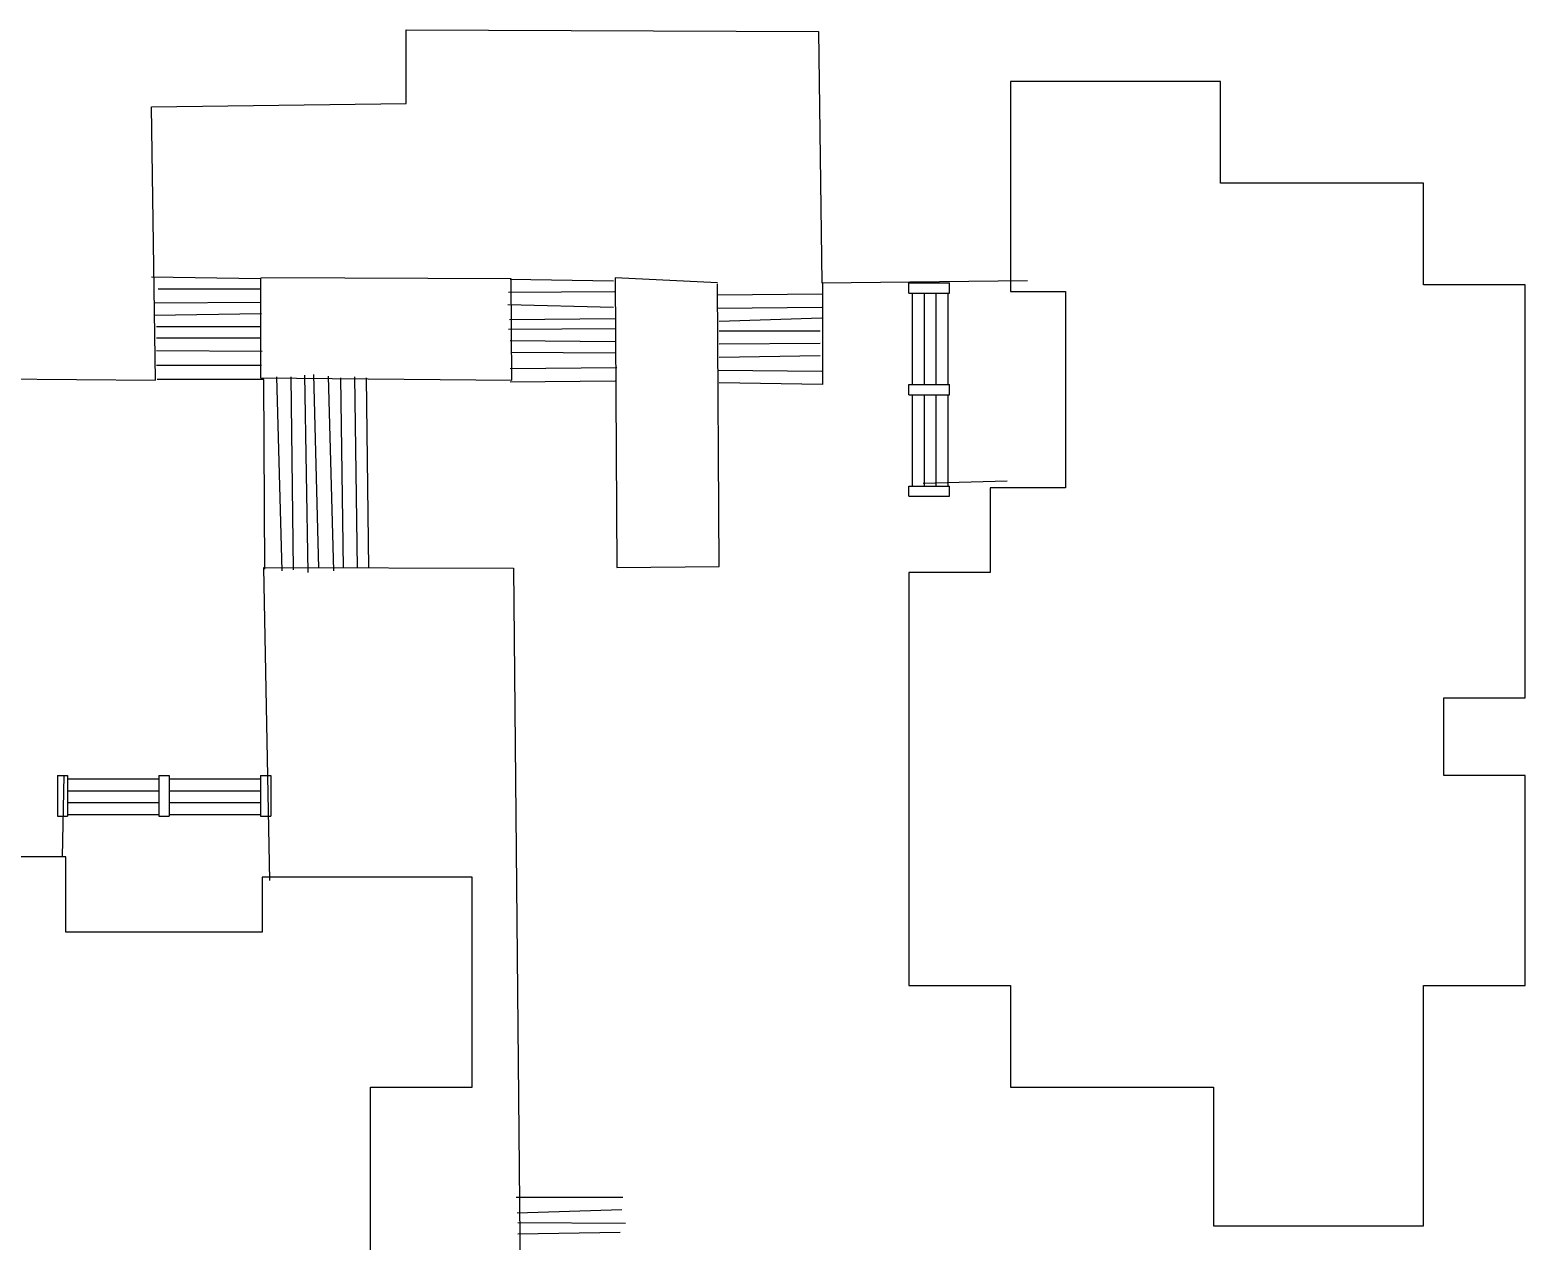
# Model space of a CAD drawing. Header units: inches. Extents: x -168 to 3268, y -1256 to 4808.
# Drawn here: x 1501 to 3268, y 174 to 1605 of the extents above; entities that cross this region are included whole.
import ezdxf

# ---------------------------------------------------------------- set-up
doc = ezdxf.new("R2010")
doc.units = ezdxf.units.IN
doc.header["$LTSCALE"] = 100
doc.header["$MEASUREMENT"] = 0
doc.layers.add('A-SITE', color=3, linetype='CONTINUOUS')

msp = doc.modelspace()

# ---------------------------------------------------------------- linework, layer by layer
at = {"layer": 'A-SITE'}
for p, q in [((1946, 1518), (1946, 1605)), ((1946, 1605), (2433, 1603)), ((2433, 1603), (2437, 1306)), ((1645, 1514), (1946, 1518)), ((1650, 1191), (1645, 1514)), ((1774, 1311), (1645, 1313)), ((1774, 1312), (1774, 1194)), ((2070, 1311), (1775, 1312)), ((2191, 1308), (2069, 1310)), ((2071, 1191), (2070, 1311)), ((2314, 1306), (2193, 1312)), ((2193, 1312), (2195, 970)), ((2437, 1306), (2680, 1309)), ((1653, 1299), (1773, 1299)), ((2067, 1295), (2192, 1296)), ((2316, 971), (2314, 1305)), ((2314, 1292), (2438, 1293)), ((2438, 1306), (2438, 1186)), ((2540, 1306), (2588, 1306)), ((2540, 1294), (2540, 1306)), ((2540, 1294), (2588, 1294)), ((2544, 1294), (2544, 1186)), ((2558, 1294), (2558, 1186)), ((2572, 1294), (2572, 1186)), ((2586, 1294), (2586, 1186)), ((2588, 1294), (2588, 1306)), ((1774, 1283), (1649, 1282)), ((2191, 1277), (2066, 1280)), ((2437, 1277), (2314, 1276)), ((1648, 1268), (1775, 1270)), ((2068, 1263), (2193, 1264)), ((2316, 1261), (2437, 1265)), ((1773, 1254), (1651, 1254)), ((1651, 1241), (1774, 1241)), ((2193, 1252), (2067, 1251)), ((2069, 1238), (2193, 1237)), ((2435, 1249), (2316, 1249)), ((1776, 1225), (1651, 1226)), ((2193, 1223), (2070, 1224)), ((2316, 1234), (2435, 1235)), ((2435, 1220), (2316, 1218)), ((1651, 1209), (1775, 1209)), ((2069, 1205), (2195, 1206)), ((2315, 1203), (2437, 1202)), ((1421, 1193), (1650, 1191)), ((1778, 1192), (1652, 1192)), ((1774, 1194), (2071, 1191)), ((1779, 968), (1778, 1192)), ((1793, 1195), (1799, 966)), ((1813, 967), (1810, 1195)), ((1826, 1197), (1830, 964)), ((1843, 969), (1837, 1198)), ((1854, 1196), (1860, 966)), ((1872, 969), (1869, 1194)), ((1885, 1195), (1888, 969)), ((1902, 969), (1899, 1194)), ((2193, 1190), (2069, 1189)), ((2438, 1186), (2316, 1188)), ((2540, 1186), (2588, 1186)), ((2540, 1174), (2540, 1186)), ((2588, 1174), (2588, 1186)), ((2540, 1174), (2588, 1174)), ((2544, 1174), (2544, 1066)), ((2558, 1174), (2558, 1066)), ((2572, 1174), (2572, 1066)), ((2586, 1174), (2586, 1066)), ((2540, 1054), (2540, 1066)), ((2540, 1066), (2588, 1066)), ((2656, 1072), (2557, 1069)), ((2588, 1054), (2588, 1066)), ((2540, 1054), (2588, 1054)), ((1785, 600), (1778, 970)), ((1778, 970), (2073, 969)), ((2073, 969), (2082, 4)), ((2195, 970), (2316, 971)), ((1534, 724), (1534, 676)), ((1534, 724), (1546, 724)), ((1540, 628), (1542, 724)), ((1546, 724), (1546, 676)), ((1546, 720), (1654, 720)), ((1654, 724), (1666, 724)), ((1654, 724), (1654, 676)), ((1666, 724), (1666, 676)), ((1666, 720), (1774, 720)), ((1774, 724), (1786, 724)), ((1774, 724), (1774, 676)), ((1786, 724), (1786, 676)), ((1546, 706), (1654, 706)), ((1546, 692), (1654, 692)), ((1666, 706), (1774, 706)), ((1666, 692), (1774, 692)), ((1534, 676), (1546, 676)), ((1546, 678), (1654, 678)), ((1654, 676), (1666, 676)), ((1666, 678), (1774, 678)), ((1774, 676), (1786, 676)), ((2076, 226), (2202, 226)), ((2201, 211), (2077, 207)), ((2078, 196), (2205, 195)), ((2199, 184), (2078, 182))]:
    msp.add_line(p, q, dxfattribs=at)
for points in [[(3172, 816), (3268, 816), (3268, 1304), (3148, 1304), (3148, 1424), (2908, 1424), (2908, 1544), (2660, 1544), (2660, 1296), (2725, 1296), (2725, 1064), (2636, 1064), (2636, 964), (2540, 964), (2540, 476), (2660, 476), (2660, 356), (2900, 356), (2900, 192), (3148, 192), (3148, 476), (3268, 476), (3268, 724), (3172, 724)], [(1296, 92), (1296, -4), (1784, -4), (1784, 116), (1904, 116), (1904, 356), (2024, 356), (2024, 604), (1776, 604), (1776, 539), (1544, 539), (1544, 628), (1444, 628), (1444, 724), (956, 724), (956, 604), (836, 604), (836, 364), (672, 364), (672, 116), (956, 116), (956, -4), (1204, -4), (1204, 92)]]:
    msp.add_lwpolyline(points, close=True, dxfattribs=at)

doc.saveas('drawing.dxf')
